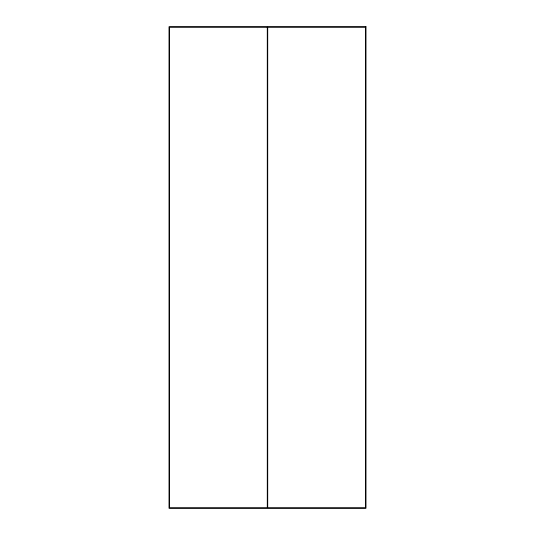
<?xml version="1.0" encoding="UTF-8"?>
<svg xmlns="http://www.w3.org/2000/svg" width="535" height="535" viewBox="0 0 535 535"><rect width="100%" height="100%" fill="white"/><g stroke="black" fill="none" stroke-linecap="round" stroke-linejoin="round"><path stroke-width="0.8" d="M365.987 26.75L169.013 26.75L169.013 508.25L365.987 508.25L365.987 26.75M267.279 27.185L169.448 27.185L169.448 507.815L267.279 507.815L267.279 27.185M365.552 27.185L267.721 27.185L267.721 507.815L365.552 507.815L365.552 27.185"/></g></svg>
